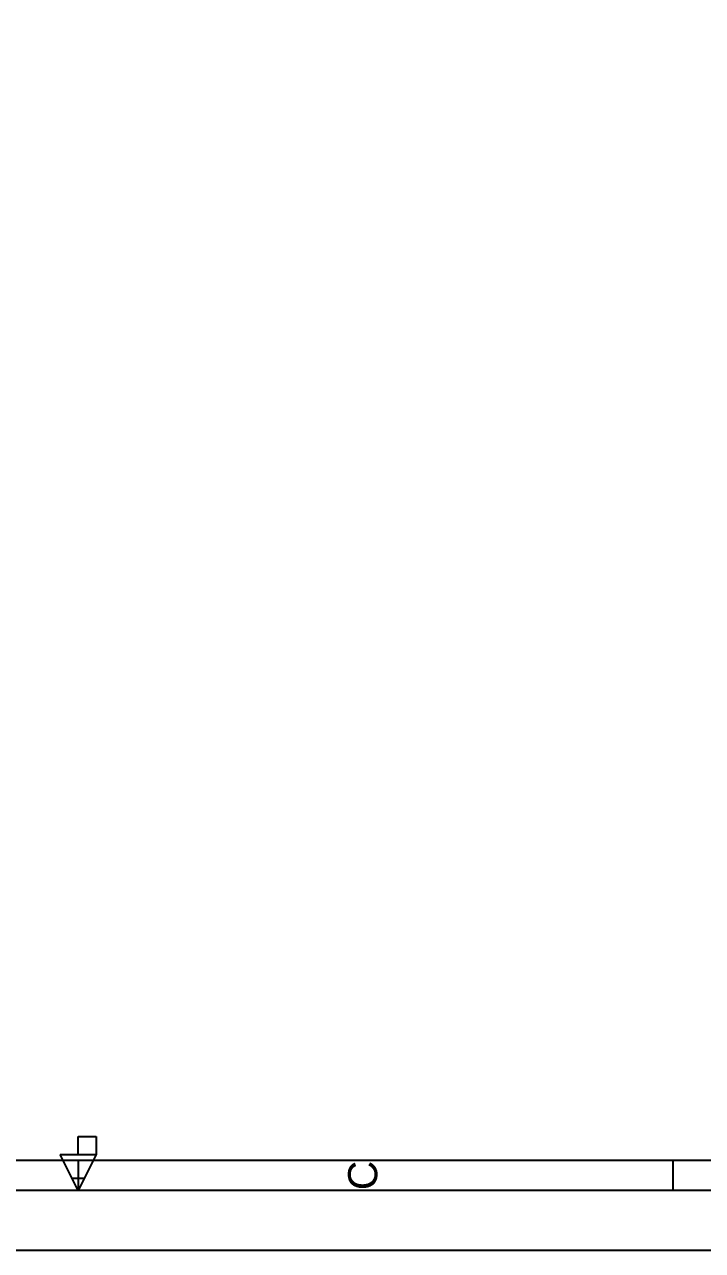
# Model space of a CAD drawing. Header units: millimetres. Extents: x 0 to 594, y 0 to 420.
# Drawn here: x 288.1 to 400.9, y 0 to 204.3 of the extents above; entities that cross this region are included whole.
import ezdxf
from ezdxf.enums import TextEntityAlignment as Align

# ---------------------------------------------------------------- set-up
doc = ezdxf.new("R2010")
doc.units = ezdxf.units.MM
doc.styles.add('ARIAL', font='arial.ttf')

msp = doc.modelspace()

# ---------------------------------------------------------------- linework, layer by layer
for p, q in [((297, 16), (297, 19)), ((297, 19), (300, 19)), ((300, 19), (300, 16)), ((297, 15), (297, 10)), ((396, 15), (396, 10))]:
    msp.add_line(p, q)
for points in [[(0, 420), (594, 420), (594, 0), (0, 0)], [(25, 410), (584, 410), (584, 10), (25, 10)], [(30, 405), (579, 405), (579, 15), (30, 15)], [(294, 16), (300, 16), (297, 10)], [(294, 16), (300, 16), (298, 12), (296, 12)]]:
    msp.add_lwpolyline(points, close=True)

# ---------------------------------------------------------------- texts
at = {"style": 'ARIAL'}
msp.add_text('C', height=4.86, rotation=90, dxfattribs=at).set_placement((348.25, 12.5), align=Align.BOTTOM_CENTER)

doc.saveas('drawing.dxf')
